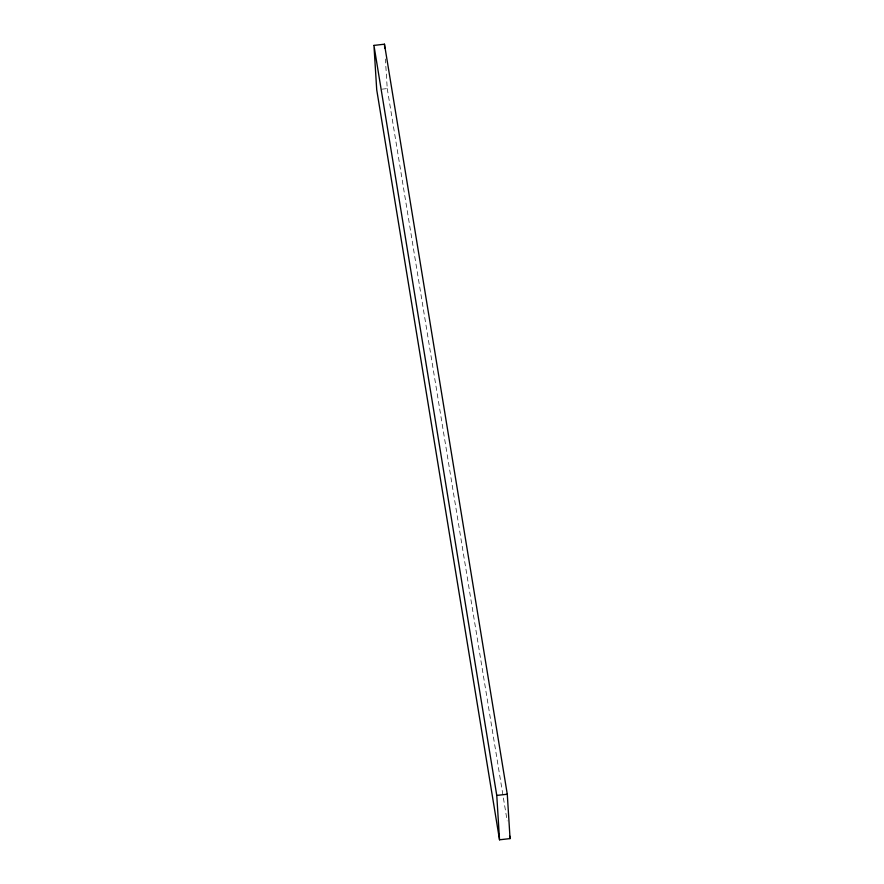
<?xml version="1.0" encoding="UTF-8"?>
<svg xmlns="http://www.w3.org/2000/svg" width="884" height="884" viewBox="0 0 884 884"><rect width="100%" height="100%" fill="white"/><g stroke="black" fill="none" stroke-linecap="round" stroke-linejoin="round"><path stroke-width="0.66" stroke-dasharray="4.42 3.31" d="M381.976 89.174L387.236 88.577L385.391 58.996M387.236 88.577L507.162 820.904"/><path stroke-width="1.33" d="M373.943 45.404L384.463 44.2L507.283 794.23L510.057 838.596L499.537 839.8L376.717 89.77L373.943 45.404L496.764 795.423L499.537 839.8M496.764 795.423L507.283 794.23M509.615 835.877L510.057 838.596M384.463 44.2L384.717 48.233"/></g></svg>
